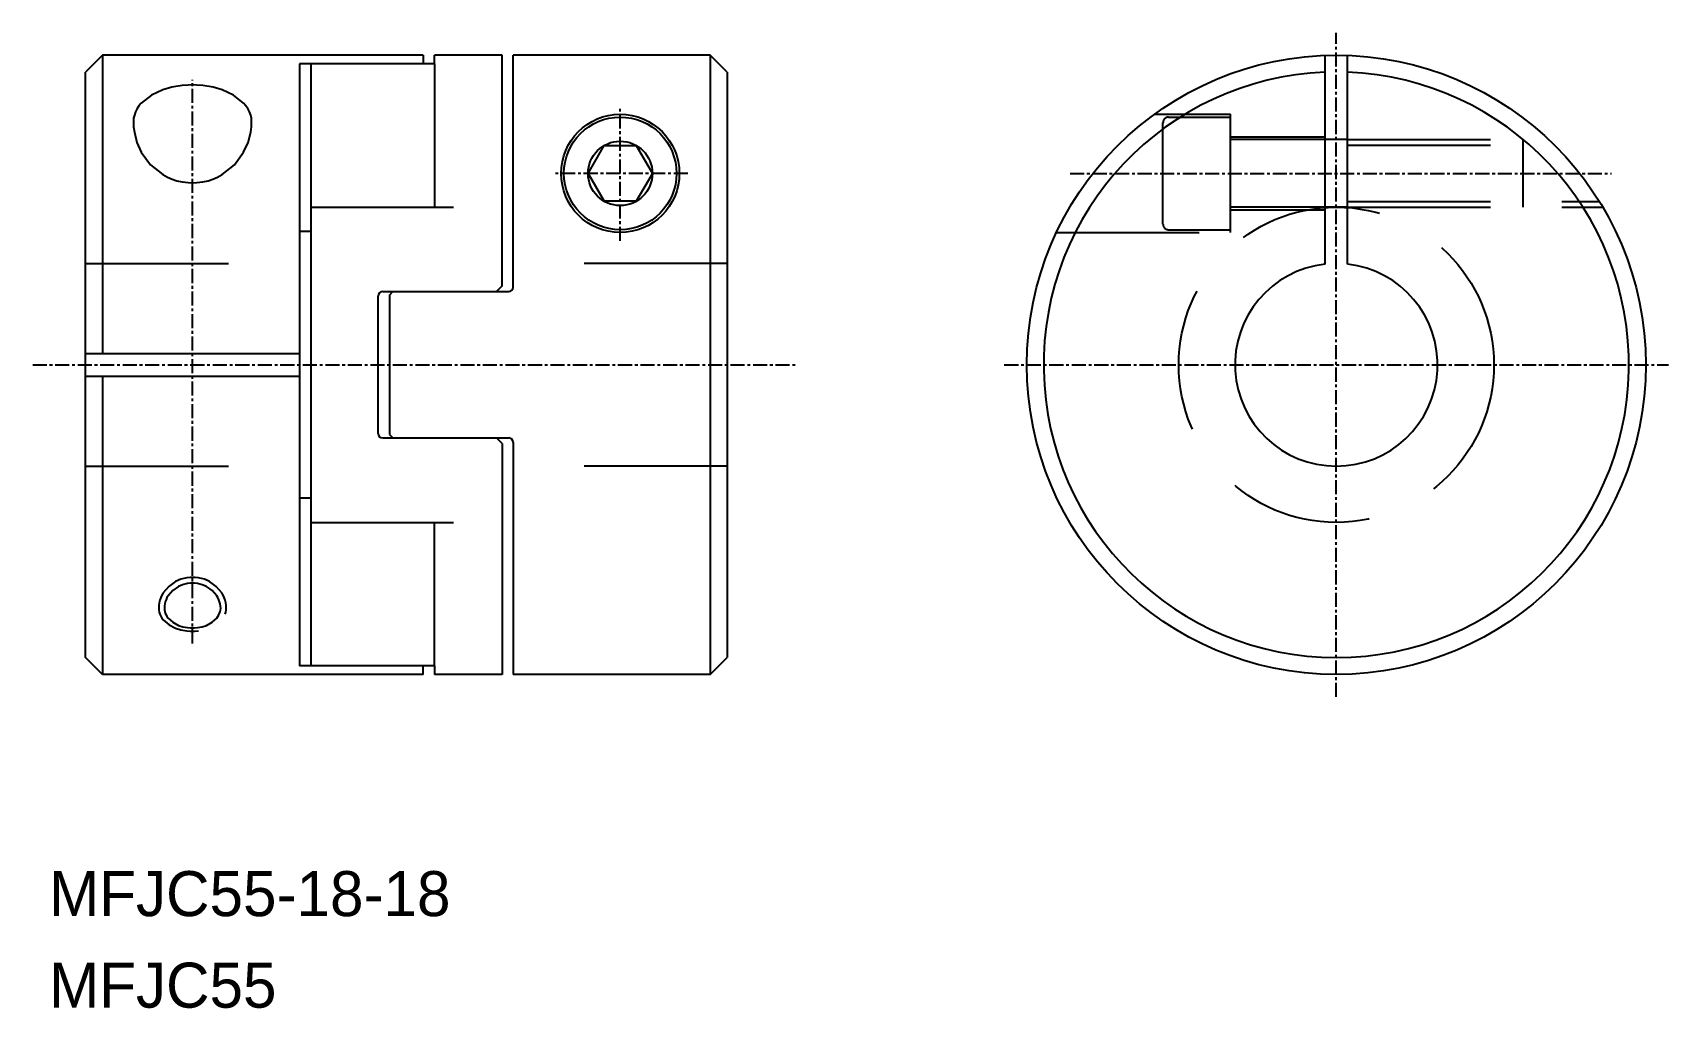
# Model space of a CAD drawing. Extents: x 114 to 259, y 83 to 169.
import ezdxf

# ---------------------------------------------------------------- set-up
doc = ezdxf.new("R2010")
doc.units = 0
doc.linetypes.add('CENTER', pattern=[2, 1.25, -0.25, 0.25, -0.25])
doc.linetypes.add('DASHED', pattern=[19.05, 12.7, -6.35])
doc.layers.get('0').update_dxf_attribs({"linetype": 'CONTINUOUS'})
doc.layers.add('CENTER', color=1, linetype='CENTER')

msp = doc.modelspace()

# ---------------------------------------------------------------- linework, layer by layer
for p, q in [((119.74, 167.38), (118.24, 165.88)), ((148.24, 167.38), (119.74, 167.38)), ((119.74, 167.38), (119.74, 140.88)), ((148.24, 167.38), (148.24, 166.6)), ((155.24, 167.38), (149.24, 167.38)), ((149.24, 166.6), (149.24, 167.38)), ((155.24, 146.88), (155.24, 167.38)), ((156.24, 146.78), (156.24, 167.38)), ((173.74, 167.38), (156.24, 167.38)), ((175.24, 165.88), (173.74, 167.38)), ((173.74, 167.38), (173.74, 112.38)), ((228.36, 148.82), (228.36, 167.36)), ((230.36, 148.82), (230.36, 167.36)), ((118.24, 113.88), (118.24, 165.88)), ((137.24, 166.6), (137.24, 113.15)), ((149.24, 166.6), (137.24, 166.6)), ((138.24, 166.6), (138.24, 113.15)), ((175.24, 165.88), (175.24, 113.88)), ((125.11, 164.3), (124.09, 163.82)), ((125.91, 164.55), (125.11, 164.3)), ((126.83, 164.69), (125.91, 164.55)), ((127.36, 164.73), (126.83, 164.69)), ((127.74, 164.74), (127.36, 164.73)), ((128.12, 164.73), (127.74, 164.74)), ((128.65, 164.69), (128.12, 164.73)), ((129.56, 164.55), (128.65, 164.69)), ((130.36, 164.3), (129.56, 164.55)), ((131.38, 163.82), (130.36, 164.3)), ((122.98, 162.87), (122.8, 162.6)), ((123.19, 163.12), (122.98, 162.87)), ((124.09, 163.82), (123.19, 163.12)), ((132.28, 163.12), (131.38, 163.82)), ((132.49, 162.87), (132.28, 163.12)), ((132.67, 162.6), (132.49, 162.87)), ((122.51, 161.78), (122.49, 161.5)), ((122.49, 161.5), (122.49, 161.49)), ((122.49, 161.49), (122.49, 161.49)), ((122.49, 161.49), (122.51, 161.02)), ((122.57, 162.06), (122.51, 161.78)), ((122.67, 162.34), (122.57, 162.06)), ((122.8, 162.6), (122.67, 162.34)), ((132.81, 162.34), (132.67, 162.6)), ((132.91, 162.06), (132.81, 162.34)), ((132.97, 161.78), (132.91, 162.06)), ((132.99, 161.49), (132.97, 161.78)), ((132.97, 161.02), (132.99, 161.49)), ((122.51, 161.02), (122.57, 160.54)), ((122.57, 160.54), (122.8, 159.63)), ((132.67, 159.63), (132.91, 160.54)), ((132.91, 160.54), (132.97, 161.02)), ((230.36, 159.88), (228.36, 159.88)), ((122.8, 159.63), (123.19, 158.76)), ((123.19, 158.76), (124.02, 157.64)), ((131.46, 157.64), (132.28, 158.76)), ((132.28, 158.76), (132.67, 159.63)), ((162.88, 156.88), (164.31, 159.35)), ((164.31, 159.35), (167.17, 159.35)), ((167.17, 159.35), (168.6, 156.88)), ((124.02, 157.64), (125.11, 156.77)), ((130.36, 156.77), (131.46, 157.64)), ((125.11, 156.77), (125.52, 156.55)), ((125.52, 156.55), (125.94, 156.37)), ((125.94, 156.37), (126.36, 156.22)), ((126.36, 156.22), (126.83, 156.12)), ((126.83, 156.12), (127.35, 156.06)), ((127.35, 156.06), (127.74, 156.04)), ((127.74, 156.04), (128.12, 156.06)), ((128.12, 156.06), (128.65, 156.12)), ((128.65, 156.12), (129.12, 156.22)), ((129.12, 156.22), (129.53, 156.37)), ((129.53, 156.37), (129.95, 156.55)), ((129.95, 156.55), (130.36, 156.77)), ((162.88, 156.88), (164.31, 154.4)), ((168.6, 156.88), (167.17, 154.4)), ((167.17, 154.4), (164.31, 154.4)), ((230.36, 153.88), (228.36, 153.88)), ((138.24, 151.71), (137.24, 151.71)), ((155.24, 146.88), (154.74, 146.38)), ((144.24, 133.78), (144.24, 145.98)), ((144.64, 146.38), (155.84, 146.38)), ((145.24, 146.08), (145.54, 146.38)), ((145.24, 146.08), (145.24, 133.68)), ((118.24, 140.88), (137.24, 140.88)), ((118.24, 138.88), (137.24, 138.88)), ((119.74, 138.88), (119.74, 112.38)), ((144.64, 133.38), (155.84, 133.38)), ((145.24, 133.68), (145.54, 133.38)), ((155.24, 132.88), (154.74, 133.38)), ((155.24, 132.88), (155.24, 112.38)), ((156.24, 132.98), (156.24, 112.38)), ((138.24, 128.04), (137.24, 128.04)), ((125.47, 119.2), (125.39, 119.02)), ((125.57, 119.37), (125.47, 119.2)), ((125.99, 119.84), (125.57, 119.37)), ((126.49, 120.19), (125.99, 119.84)), ((126.86, 120.35), (126.49, 120.19)), ((127.3, 120.45), (126.86, 120.35)), ((127.56, 120.48), (127.3, 120.45)), ((127.74, 120.48), (127.56, 120.48)), ((127.92, 120.48), (127.74, 120.48)), ((128.17, 120.45), (127.92, 120.48)), ((128.61, 120.35), (128.17, 120.45)), ((128.99, 120.19), (128.61, 120.35)), ((129.49, 119.84), (128.99, 120.19)), ((129.9, 119.37), (129.49, 119.84)), ((130, 119.2), (129.9, 119.37)), ((130.09, 119.02), (130, 119.2)), ((125.25, 118.46), (125.24, 118.27)), ((125.24, 118.26), (125.25, 118.11)), ((125.28, 118.65), (125.25, 118.46)), ((125.25, 118.11), (125.28, 117.96)), ((125.32, 118.84), (125.28, 118.65)), ((125.28, 117.96), (125.32, 117.81)), ((125.39, 119.02), (125.32, 118.84)), ((125.32, 117.81), (125.39, 117.66)), ((130.15, 118.84), (130.09, 119.02)), ((130.09, 117.66), (130.15, 117.81)), ((130.2, 118.65), (130.15, 118.84)), ((130.15, 117.81), (130.2, 117.96)), ((130.23, 118.45), (130.2, 118.65)), ((130.2, 117.96), (130.23, 118.1)), ((130.24, 118.26), (130.23, 118.45)), ((130.23, 118.1), (130.24, 118.26)), ((125.39, 117.66), (125.47, 117.52)), ((125.47, 117.52), (125.57, 117.38)), ((125.57, 117.38), (126, 117.01)), ((126, 117.01), (126.49, 116.74)), ((126.49, 116.74), (126.87, 116.61)), ((126.87, 116.61), (127.3, 116.54)), ((127.3, 116.54), (127.56, 116.52)), ((127.56, 116.52), (127.74, 116.51)), ((127.74, 116.51), (127.92, 116.52)), ((127.92, 116.52), (128.17, 116.54)), ((128.17, 116.54), (128.61, 116.61)), ((128.61, 116.61), (128.99, 116.74)), ((128.99, 116.74), (129.48, 117.01)), ((129.48, 117.01), (129.9, 117.38)), ((129.9, 117.38), (130, 117.52)), ((130, 117.52), (130.09, 117.66)), ((119.74, 112.38), (118.24, 113.88)), ((173.74, 112.38), (175.24, 113.88)), ((148.24, 112.38), (119.74, 112.38)), ((149.24, 113.15), (137.24, 113.15)), ((148.24, 112.38), (148.24, 113.15)), ((149.24, 113.15), (149.24, 112.38)), ((155.24, 112.38), (149.24, 112.38)), ((173.74, 112.38), (156.24, 112.38))]:
    msp.add_line(p, q)
at = {"color": 3, "linetype": 'DASHED'}
for p, q in [((149.24, 166.6), (149.24, 153.88)), ((213.19, 162.13), (219.96, 162.13)), ((213.96, 152.38), (213.96, 161.38)), ((214.46, 161.88), (219.96, 161.88)), ((219.96, 151.63), (219.96, 162.13)), ((219.96, 160.13), (228.36, 160.13)), ((228.36, 159.88), (219.96, 159.88)), ((230.36, 159.88), (248.23, 159.88)), ((245.96, 153.88), (245.96, 159.88)), ((230.36, 159.38), (248.75, 159.38)), ((230.36, 154.38), (252.72, 154.38)), ((138.24, 153.88), (155.24, 153.88)), ((228.36, 153.88), (219.96, 153.88)), ((219.96, 153.63), (228.36, 153.63)), ((230.36, 153.88), (253.02, 153.88)), ((204.49, 151.63), (219.96, 151.63)), ((214.46, 151.88), (219.96, 151.88)), ((118.24, 148.88), (137.24, 148.88)), ((175.24, 148.88), (156.24, 148.88)), ((118.24, 130.88), (137.24, 130.88)), ((175.24, 130.88), (156.24, 130.88)), ((138.24, 125.88), (155.24, 125.88)), ((149.24, 113.15), (149.24, 125.88))]:
    msp.add_line(p, q, dxfattribs=at)
at = {"color": 3}
for p, q in [((126.24, 120.63), (125.63, 120.2)), ((126.69, 120.84), (126.24, 120.63)), ((127.22, 120.96), (126.69, 120.84)), ((127.52, 120.99), (127.22, 120.96)), ((127.74, 121), (127.52, 120.99)), ((127.96, 120.99), (127.74, 121)), ((128.26, 120.96), (127.96, 120.99)), ((128.79, 120.84), (128.26, 120.96)), ((129.24, 120.63), (128.79, 120.84)), ((129.84, 120.2), (129.24, 120.63)), ((124.92, 119.2), (124.84, 118.97)), ((125.02, 119.42), (124.92, 119.2)), ((125.14, 119.63), (125.02, 119.42)), ((125.63, 120.2), (125.14, 119.63)), ((130.34, 119.63), (129.84, 120.2)), ((130.46, 119.42), (130.34, 119.63)), ((130.56, 119.2), (130.46, 119.42)), ((130.64, 118.97), (130.56, 119.2)), ((124.75, 118.5), (124.74, 118.26)), ((124.74, 118.26), (124.75, 118.08)), ((124.74, 118.26), (124.74, 118.26)), ((124.74, 118.26), (124.74, 118.26)), ((124.78, 118.74), (124.75, 118.5)), ((124.75, 118.08), (124.78, 117.9)), ((124.84, 118.97), (124.78, 118.74)), ((124.78, 117.9), (124.84, 117.73)), ((124.84, 117.73), (124.92, 117.56)), ((130.63, 117.73), (130.69, 117.9)), ((130.69, 118.74), (130.64, 118.97)), ((130.73, 118.5), (130.69, 118.74)), ((130.69, 117.9), (130.73, 118.08)), ((130.74, 118.26), (130.73, 118.5)), ((130.73, 118.08), (130.74, 118.26)), ((124.92, 117.56), (125.02, 117.39)), ((125.02, 117.39), (125.14, 117.23)), ((125.14, 117.23), (125.65, 116.79)), ((125.65, 116.79), (126.24, 116.48)), ((126.24, 116.48), (126.69, 116.33)), ((126.69, 116.33), (127.22, 116.24)), ((127.22, 116.24), (127.52, 116.21)), ((127.52, 116.21), (127.74, 116.21)), ((127.74, 116.21), (127.95, 116.21)), ((127.95, 116.21), (128.26, 116.24))]:
    msp.add_line(p, q, dxfattribs=at)
for centre, radius in [((229.36, 139.88), 27.5), ((165.74, 156.88), 5.25), ((165.74, 156.88), 5), ((165.74, 156.88), 2.86)]:
    msp.add_circle(centre, radius)
at = {"color": 3, "linetype": 'DASHED'}
msp.add_circle((229.36, 139.88), 14, dxfattribs=at)
for centre, radius, start, end in [((229.36, 139.88), 26, 92.2042, 87.7958), ((229.36, 139.88), 9, 96.3794, 83.6206), ((155.84, 146.78), 0.4, 270, 0), ((144.64, 145.98), 0.4, 90, 180), ((144.64, 133.78), 0.4, 180, 270), ((155.84, 132.98), 0.4, 0, 90)]:
    msp.add_arc(centre, radius, start, end)
for centre, start, end in [((214.46, 161.38), 90, 180), ((214.46, 152.38), 180, 270)]:
    msp.add_arc(centre, 0.5, start, end, dxfattribs=at)
at = {"layer": 'CENTER', "color": 1, "linetype": 'CENTER'}
for p, q in [((229.36, 110.38), (229.36, 169.38)), ((127.74, 115.14), (127.74, 165.19)), ((165.74, 150.88), (165.74, 162.88)), ((171.74, 156.88), (159.74, 156.88)), ((205.71, 156.88), (253.81, 156.88)), ((113.54, 139.88), (181.41, 139.88)), ((199.86, 139.88), (258.86, 139.88))]:
    msp.add_line(p, q, dxfattribs=at)

# ---------------------------------------------------------------- texts
for s, p in [('MFJC55-18-18', (114.99, 90.91)), ('MFJC55', (114.99, 82.78))]:
    msp.add_text(s, height=4).set_placement(p)

doc.saveas('drawing.dxf')
